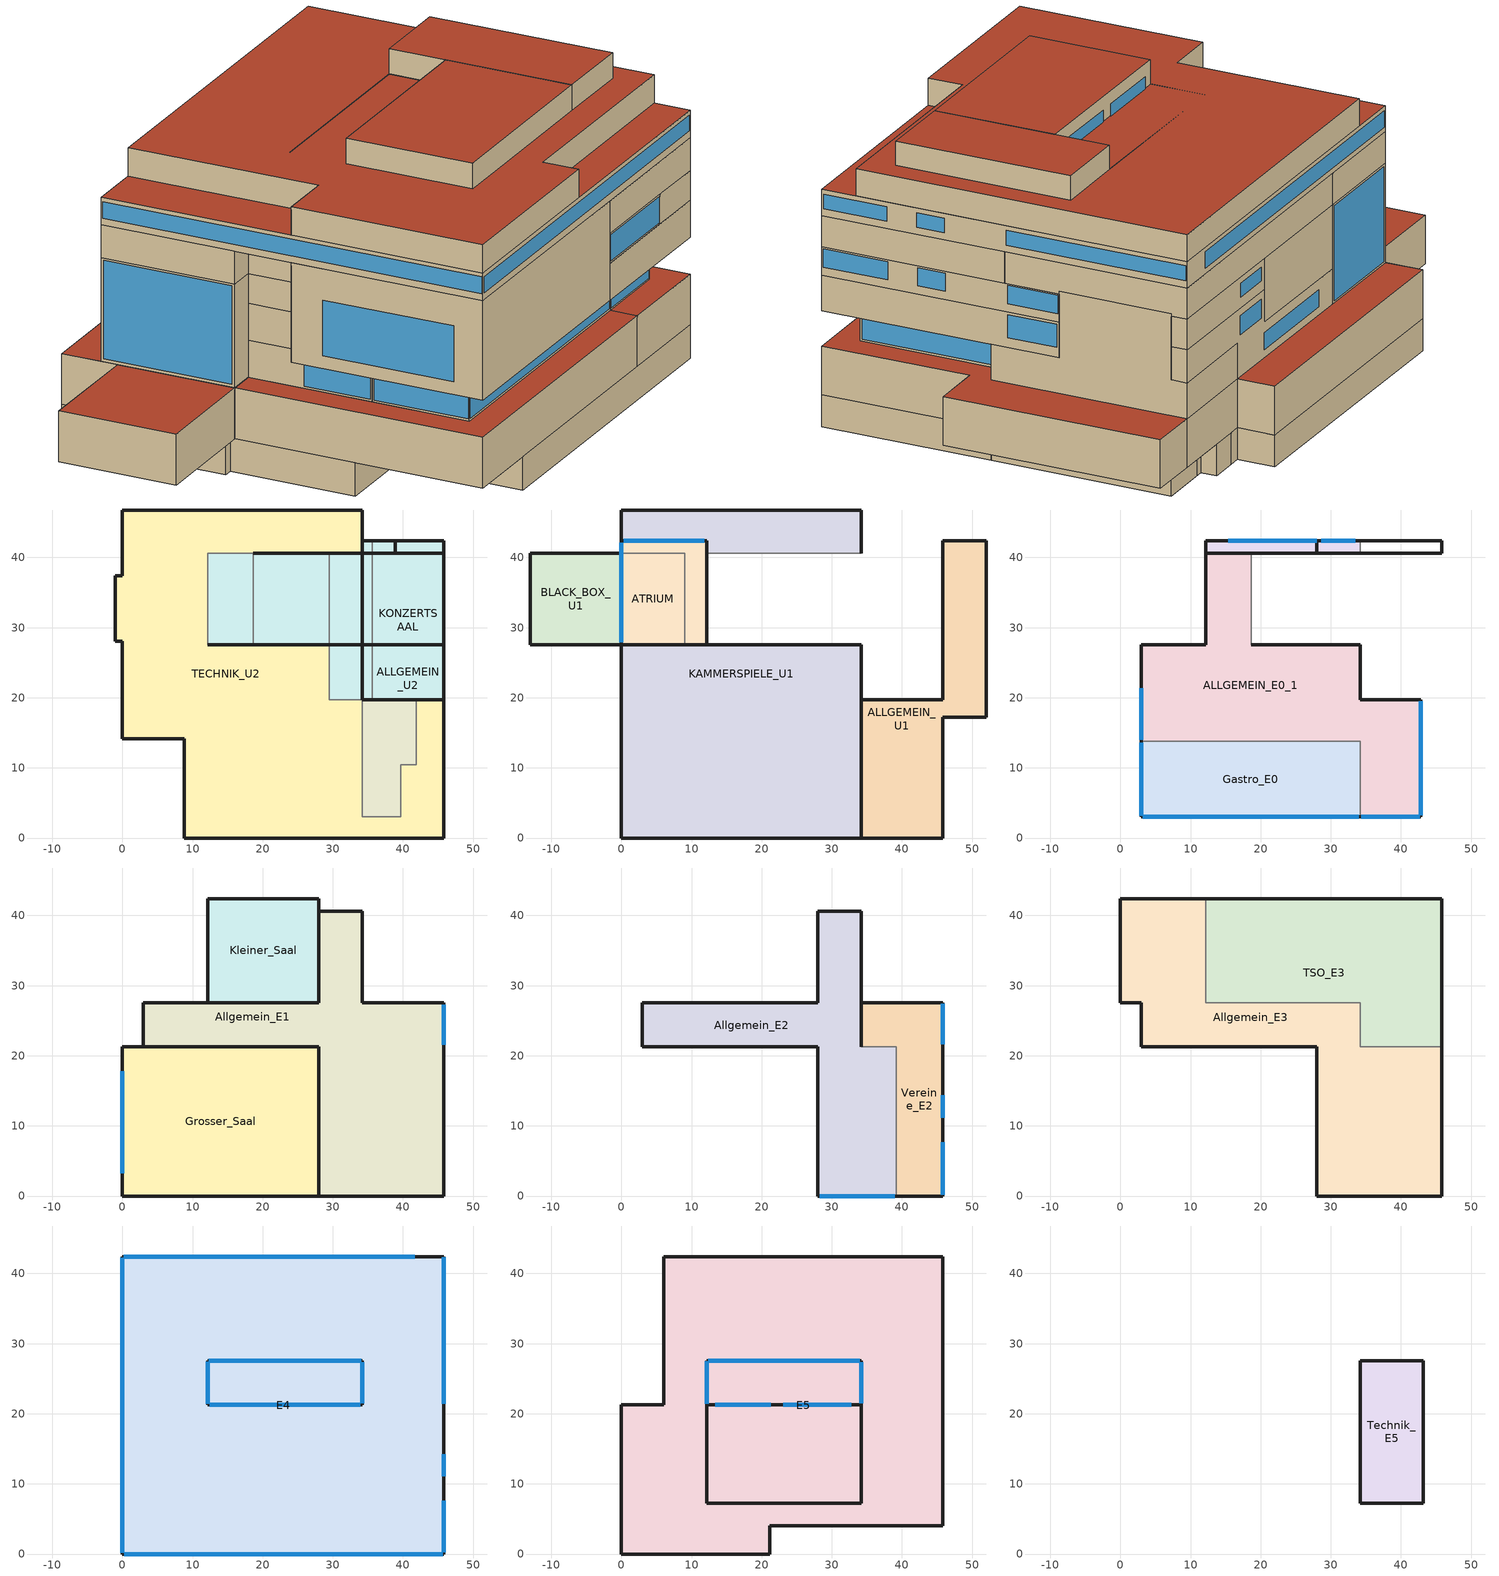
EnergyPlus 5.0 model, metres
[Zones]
TECHNIK_U2
 floor ground (GROUND_FLOOR): 34.17,46.77 34.17,40.57 29.51,40.57 29.51,19.71 34.17,19.71 34.17,3.06 39.71,3.06 39.71,10.41 41.91,10.41 41.91,19.71 45.82,19.71 45.82,0 8.8,0 8.8,14.18 0,14.18 0,28.05 -1,28.05 -1,37.37 0,37.37 0,46.77 z0
 wall outside (EXT_WALL): 34.17,40.57 34.17,46.77 0,46.77 0,37.37 -1,37.37 -1,28.05 0,28.05 0,14.18 8.8,14.18 8.8,0 45.82,0 45.82,19.71 z0:3.6
 wall to ALLGEMEIN_U2 (ADJ_WALL): 45.82,19.71 41.91,19.71 41.91,10.41 39.71,10.41 39.71,3.06 34.17,3.06 34.17,19.71 z0:3.6
 wall to KONZERTSAAL (ADJ_WALL): 34.17,19.71 29.51,19.71 29.51,40.57 34.17,40.57 z0:3.6
 ceiling to KAMMERSPIELE_U1 (ADJ_CEILING): 0,46.77 0,14.18 8.8,14.18 8.8,0 45.82,0 45.82,19.71 41.91,19.71 41.91,10.41 39.71,10.41 39.71,3.06 34.17,3.06 34.17,19.71 29.51,19.71 29.51,40.57 34.17,40.57 34.17,46.77 z3.6
 ceiling to BLACK_BOX_U1 (ADJ_CEILING): -1,37.37 -1,28.05 0,28.05 0,37.37 z3.6
KONZERTSAAL
 floor ground (GROUND_FLOOR): 29.51,40.57 29.51,27.57 12.17,27.57 12.17,40.57 z3.6; 45.82,42.42 45.82,19.71 35.62,19.71 35.62,42.42 z3.6; 35.62,42.42 35.62,19.71 29.51,19.71 29.51,40.57 34.17,40.57 34.17,42.42 z0
 wall outside (EXT_WALL): 34.17,27.57 34.17,19.71 45.82,19.71 z3.6:13.1; 45.82,40.57 34.17,40.57 34.17,27.57 45.82,27.57 z13.1:20.29; 45.82,42.42 34.17,42.42 / 34.17,40.57 18.67,40.57 z9.1:13.1; 35.62,42.42 34.17,42.42 34.17,40.57 z0:3.6; 45.82,42.42 34.17,42.42 34.17,40.57 z3.6:9.1; 45.82,19.71,13.1 45.82,19.71,3.6 45.82,42.42,3.6 45.82,42.42,13.1 45.82,40.57,13.1 45.82,40.57,20.6 45.82,27.57,20.6 45.82,27.57,13.1; 12.17,27.57,9.1 12.17,27.57,3.6 34.17,27.57,3.6 34.17,27.57,13.1 18.67,27.57,13.1 18.67,27.57,9.1
 wall to ALLGEMEIN_U2 (ADJ_WALL): 34.17,19.71 35.62,19.71 35.62,42.42 z0:3.6
 wall to TECHNIK_U2 (ADJ_WALL): 34.17,40.57 29.51,40.57 29.51,19.71 34.17,19.71 z0:3.6
 wall to KAMMERSPIELE_U1 (ADJ_WALL): 34.17,40.57 12.17,40.57 12.17,27.57 z3.6:9.1
 wall to ALLGEMEIN_E0_2 (ADJ_WALL): 34.17,42.42 34.17,40.57 z9.1:13.1
 wall to ALLGEMEIN_E0_1 (ADJ_WALL): 18.67,40.57 18.67,27.57 z9.1:13.1
 roof outside (EXT_ROOF): 12.17,40.57 12.17,27.57 18.67,27.57 18.67,40.57 z9.1; 34.17,42.42 34.17,40.57 45.82,40.57 45.82,42.42 z13.1; 34.17,40.57 34.17,27.57 45.82,27.57 45.82,40.57 z20.29; 18.67,40.57 18.67,27.57 34.17,27.57 34.17,19.71 45.82,19.71 45.82,27.57 34.17,27.57 34.17,40.57 z13.1; 29.51,27.57 29.51,19.71 34.17,19.71 34.17,27.57 z3.6
ALLGEMEIN_U2
 floor ground (GROUND_FLOOR): 45.82,40.57 45.82,19.71 41.91,19.71 41.91,10.41 39.71,10.41 39.71,3.06 34.17,3.06 34.17,19.71 35.62,19.71 35.62,42.42 38.93,42.42 38.93,40.57 z0
 wall outside (EXT_WALL): 45.82,19.71 45.82,40.57 39.93,40.57 38.93,40.57 38.93,42.42 35.62,42.42 z0:3.6
 wall to KONZERTSAAL (ADJ_WALL): 35.62,42.42 35.62,19.71 34.17,19.71 z0:3.6
 wall to TECHNIK_U2 (ADJ_WALL): 34.17,19.71 34.17,3.06 39.71,3.06 39.71,10.41 41.91,10.41 41.91,19.71 45.82,19.71 z0:3.6
 roof outside (EXT_ROOF): 35.62,42.42 35.62,19.71 34.17,19.71 34.17,3.06 39.71,3.06 39.71,10.41 41.91,10.41 41.91,19.71 45.82,19.71 45.82,40.57 38.93,40.57 38.93,42.42 z3.6
ALLGEMEIN_U1
 floor ground (GROUND_FLOOR): 52.02,42.42 52.02,17.21 45.82,17.21 45.82,0 34.17,0 34.17,19.71 45.82,19.71 45.82,42.42 z3.6
 wall outside (EXT_WALL): 34.17,0 45.82,0 45.82,17.21 52.02,17.21 52.02,42.42 45.82,42.42 z3.6:9.1; 34.17,19.71 34.17,0 z3.6:6.36; 34.17,19.71 34.17,0 / 34.17,19.71 45.82,19.71 / 45.82,42.42 45.82,19.71 z6.36:9.1
 wall to KONZERTSAAL (ADJ_WALL): 45.82,42.42 45.82,19.71 / 34.17,19.71 45.82,19.71 z3.6:6.36
 wall ground (EXT_WALL): 52.02,42.42 45.82,42.42 z3.6:9.1
 ceiling to ALLGEMEIN_E0_1 (ADJ_CEILING): 34.17,19.71 34.17,3 42.82,3 42.82,19.71 z9.1
 roof outside (EXT_ROOF): 45.82,42.42 45.82,19.71 42.82,19.71 42.82,3 34.17,3 34.17,0 45.82,0 45.82,17.21 52.02,17.21 52.02,42.42 z9.1
KAMMERSPIELE_U1
 floor ground (GROUND_FLOOR): 34.17,46.77 34.17,40.57 12.17,40.57 12.17,27.57 34.17,27.57 34.17,0 8.8,0 8.8,14.18 0,14.18 0,27.57 9,27.57 9,40.57 0,40.57 0,46.77 z3.6; 8.8,14.18 8.8,0 0,0 0,14.18 z3.6
 wall outside (EXT_WALL): 34.17,40.57 34.17,46.77 0,46.77 0,40.57 / 0,27.57 0,0 34.17,0 34.17,27.57 12.17,27.57 z3.6:9.1
 wall to ATRIUM (ADJ_WALL): 0,40.57 9,40.57 9,27.57 0,27.57 z3.6:9.1
 wall to KONZERTSAAL (ADJ_WALL): 12.17,27.57 12.17,40.57 34.17,40.57 z3.6:9.1
 ceiling to ALLGEMEIN_E0_1 (ADJ_CEILING): 9,40.57 9,27.57 2.98,27.57 2.98,3 34.17,3 34.17,27.57 12.17,27.57 12.17,40.57 z9.1
 ceiling to ALLGEMEIN_E0_2 (ADJ_CEILING): 0,42.42 0,40.57 34.17,40.57 34.17,42.42 z9.1
 roof outside (EXT_ROOF): 0,27.57 0,0 34.17,0 34.17,3 2.98,3 2.98,27.57 z9.1; 0,46.77 0,42.42 34.17,42.42 34.17,46.77 z9.1
ATRIUM
 floor outside (EXT_ROOF): 12.17,42.42 12.17,27.57 9,27.57 9,40.57 0,40.57 0,42.42 z9.1
 floor ground (GROUND_FLOOR): 9,40.57 9,27.57 0,27.57 0,40.57 z3.6
 wall outside (EXT_WALL): 12.17,27.57 12.17,42.42 0,42.42 0,27.57 12.17,27.57 z9.1:20.29
 wall to KAMMERSPIELE_U1 (ADJ_WALL): 0,27.57 9,27.57 9,40.57 / 0,40.57 9,40.57 z3.6:9.1
 wall to BLACK_BOX_U1 (ADJ_WALL): 0,40.57 0,27.57 z3.6:9.1
 window (EXT_WINDOW1): 0,42.13 0,27.88 z9.45:20.07; 11.8,42.42 0.34,42.42 z9.34:20.02
 roof outside (EXT_ROOF): 0,42.42 0,27.57 12.17,27.57 12.17,42.42 z20.29
BLACK_BOX_U1
 floor to TECHNIK_U2 (ADJ_CEILING): 0,37.37 0,28.05 -1,28.05 -1,37.37 z3.6
 floor ground (GROUND_FLOOR): 0,40.57 0,27.57 -13,27.57 -13,40.57 z3.6
 wall outside (EXT_WALL): -13,27.57 0,27.57 / 0,40.57 -13,40.57 z3.6:9.1
 wall ground (EXT_WALL): -13,40.57 -13,27.57 z3.6:9.1
 wall to ATRIUM (ADJ_WALL): 0,27.57 0,40.57 z3.6:9.1
 roof outside (EXT_ROOF): -13,40.57 -13,27.57 0,27.57 0,40.57 z9.1
Gastro_E0
 floor ground (GROUND_FLOOR): 34.17,13.79 34.17,3 2.98,3 2.98,13.79 z9.1
 wall outside (EXT_WALL): 2.98,13.79 2.98,3 34.17,3 z9.1:13.1
 wall to ALLGEMEIN_E0_1 (ADJ_WALL): 34.17,3 34.17,13.79 2.98,13.79 z9.1:13.1
 window (EXT_WINDOW1): 3.2,3 33.97,3 z9.33:12.92; 2.98,13.55 2.98,3.15 z9.32:12.84
 roof outside (EXT_ROOF): 2.98,13.79 2.98,3 34.17,3 34.17,13.79 z13.1
ALLGEMEIN_E0_1
 wall outside (EXT_WALL): 34.17,3 42.82,3 42.82,19.71 34.17,19.71 34.17,27.57 18.67,27.57 / 18.67,40.57 12.17,40.57 12.17,27.57 3,27.57 2.98,27.57 2.98,13.79 z9.1:13.1
 wall to Gastro_E0 (ADJ_WALL): 2.98,13.79 34.17,13.79 34.17,3 z9.1:13.1
 wall to KONZERTSAAL (ADJ_WALL): 18.67,27.57 18.67,40.57 z9.1:13.1
 window (EXT_WINDOW1): 2.98,21.36 2.98,14 z9.35:12.84; 34.36,3 42.65,3 z9.31:12.87; 42.82,3.23 42.82,19.49 z9.35:12.74
 roof outside (EXT_ROOF): 12.17,40.57 12.17,27.57 18.67,27.57 18.67,40.57 z9.1; 12.17,40.57 12.17,27.57 2.98,27.57 2.98,13.79 34.17,13.79 34.17,3 42.82,3 42.82,19.71 34.17,19.71 34.17,27.57 18.67,27.57 18.67,40.57 z13.1; 3,27.57 2.98,13.79 34.17,13.79 34.17,3 42.82,3 42.82,19.71 34.17,19.71 34.17,27.57 z9.1; 2.98,27.57 2.98,13.79 3,27.57 z9.1
ALLGEMEIN_E0_2
 floor ground (GROUND_FLOOR): 34.17,42.42 34.17,40.57 12.17,40.57 12.17,42.42 z9.1
 wall outside (EXT_WALL): 45.82,40.57 45.82,42.42 z13.1:16.85; 28,42.42 28,40.57 z13.1:20.29; 45.82,40.57 45.82,42.42 28,42.42 z16.85:20.29; 12.17,42.42 12.17,40.57 z9.1:13.1; 28,40.57,20.29 28,40.57,16.85 34.17,40.57,16.85 34.17,40.57,13.1 45.82,40.57,13.1 45.82,40.57,20.29; 45.82,42.42,16.85 45.82,42.42,13.1 34.17,42.42,13.1 34.17,42.42,9.1 12.17,42.42,9.1 12.17,42.42,13.1 28,42.42,13.1 28,42.42,16.85; 12.17,40.57,13.1 12.17,40.57,9.1 34.17,40.57,9.1 34.17,40.57,16.85 28,40.57,16.85 28,40.57,13.1
 wall to KONZERTSAAL (ADJ_WALL): 34.17,40.57 34.17,42.42 z9.1:13.1
 window (EXT_WINDOW1): 28.02,42.42 15.38,42.42 z10.01:11.95; 33.47,42.42 28.64,42.42 z13.8:15.99; 33.4,42.42 28.68,42.42 z18.05:19.61
 roof outside (EXT_ROOF): 12.17,42.42 12.17,40.57 28,40.57 28,42.42 z13.1; 34.17,42.42 34.17,40.57 45.82,40.57 45.82,42.42 z13.1; 28,42.42 28,40.57 45.82,40.57 45.82,42.42 z20.29
Grosser_Saal
 floor ground (GROUND_FLOOR): 28,21.27 28,0 0,0 0,21.27 z13.1
 wall outside (EXT_WALL): 0,0 28,0 28,21.27 0,21.27 0,0 z13.1:23.84
 window (EXT_WINDOW1): 0,17.79 0,3.28 z14.45:20.48
 roof outside (EXT_ROOF): 0,21.27 0,0 28,0 28,21.27 z23.84
Kleiner_Saal
 wall outside (EXT_WALL): 28,27.57 28,42.42 12.17,42.42 12.17,27.57 28,27.57 z13.1:20.29
 roof outside (EXT_ROOF): 12.17,42.42 12.17,27.57 28,27.57 28,42.42 z13.1; 12.17,42.42 12.17,27.57 28,27.57 28,42.42 z20.29
Allgemein_E1
 floor outside (EXT_ROOF): 45.82,19.71 45.82,0 28,0 28,3 42.82,3 42.82,19.71 z13.1
 floor to ALLGEMEIN_E0_1 (ADJ_CEILING): 34.17,40.57 34.17,19.71 42.82,19.71 42.82,3 28,3 28,21.27 2.98,21.27 2.98,27.57 28,27.57 28,40.57 z13.1
 floor to KONZERTSAAL (ADJ_CEILING): 45.82,27.57 45.82,19.71 34.17,19.71 34.17,27.57 z13.1
 wall outside (EXT_WALL): 28,0 45.82,0 45.82,27.57 34.17,27.57 34.17,40.57 28,40.57 28,27.57 2.98,27.57 2.98,21.27 28,21.27 / 28,0 28,21.27 z13.1:17.09
 window (EXT_WINDOW1): 45.82,21.6 45.82,27.3 z14.22:16.82
 roof outside (EXT_ROOF): 2.98,27.57 2.98,21.27 28,21.27 28,0 45.82,0 45.82,27.57 34.17,27.57 34.17,40.57 28,40.57 28,27.57 z17.09
Vereine_E2
 wall outside (EXT_WALL): 39.17,0 45.82,0 45.82,27.57 34.17,27.57 34.17,21.27 z17.09:20.29
 wall to Allgemein_E2 (ADJ_WALL): 34.17,21.27 39.17,21.27 39.17,0 z17.09:20.29
 window (EXT_WINDOW1): 45.82,21.61 45.82,27.39 / 45.82,11.14 45.82,14.36 / 45.82,0.18 45.82,7.67 z18.06:20.12
 roof outside (EXT_ROOF): 34.17,27.57 34.17,21.27 39.17,21.27 39.17,0 45.82,0 45.82,27.57 z17.09; 34.17,27.57 34.17,21.27 39.17,21.27 39.17,0 45.82,0 45.82,27.57 z20.29
Allgemein_E2
 wall outside (EXT_WALL): 34.17,21.27 34.17,40.57 28,40.57 28,27.57 2.98,27.57 2.98,21.27 28,21.27 28,0 39.17,0 z17.09:20.29
 wall to Vereine_E2 (ADJ_WALL): 39.17,0 39.17,21.27 34.17,21.27 z17.09:20.29
 window (EXT_WINDOW1): 28.3,0 38.97,0 z17.27:20.11
 roof outside (EXT_ROOF): 2.98,27.57 2.98,21.27 28,21.27 28,0 39.17,0 39.17,21.27 34.17,21.27 34.17,40.57 28,40.57 28,27.57 z17.09; 2.98,27.57 2.98,21.27 28,21.27 28,0 39.17,0 39.17,21.27 34.17,21.27 34.17,40.57 28,40.57 28,27.57 z20.29
Allgemein_E3
 floor ground (GROUND_FLOOR): 34.17,27.57 34.17,21.27 45.82,21.27 45.82,0 28,0 28,21.27 2.98,21.27 2.98,27.57 0,27.57 0,42.42 12.17,42.42 12.17,27.57 z20.29
 wall outside (EXT_WALL): 12.17,42.42 0,42.42 0,27.57 2.98,27.57 2.98,21.27 28,21.27 28,0 45.82,0 45.82,21.27 z20.29:23.84
 wall to TSO_E3 (ADJ_WALL): 45.82,21.27 34.17,21.27 34.17,27.57 12.17,27.57 12.17,42.42 z20.29:23.84
 roof outside (EXT_WINDOW2): 12.24,27.57 12.24,21.27 34.17,21.27 34.17,27.57 z23.84
 roof outside (EXT_ROOF): 0,42.42 0,27.57 2.98,27.57 2.98,21.27 12.24,21.27 12.24,27.57 12.17,27.57 12.17,42.42 z23.84; 28,21.27 28,0 45.82,0 45.82,21.27 z23.84
TSO_E3
 wall outside (EXT_WALL): 45.82,21.27 45.82,42.42 12.17,42.42 z20.29:23.84
 wall to Allgemein_E3 (ADJ_WALL): 12.17,42.42 12.17,27.57 34.17,27.57 34.17,21.27 45.82,21.27 z20.29:23.84
 roof outside (EXT_ROOF): 12.17,42.42 12.17,27.57 34.17,27.57 34.17,21.27 45.82,21.27 45.82,42.42 z20.29; 12.17,42.42 12.17,27.57 34.17,27.57 34.17,21.27 45.82,21.27 45.82,42.42 z23.84
E4
 floor ground (GROUND_FLOOR): 45.82,42.42 45.82,0 0,0 0,42.42 z23.84
 wall outside (EXT_WALL): 12.17,27.57 34.17,27.57 34.17,21.27 12.17,21.27 12.17,27.57 / 45.82,42.42 0,42.42 0,0 45.82,0 45.82,42.42 z23.84:26.82
 window (EXT_WINDOW1): 34.17,27.32 34.17,21.47 z24.09:26.56; 33.89,21.27 12.43,21.27 z24.07:26.46; 12.17,21.42 12.17,27.44 z24.06:26.51; 12.33,27.57 34.07,27.57 z23.98:26.47; 0,42.24 0,0.16 z24.59:26.37; 0.24,0 45.67,0 z24.63:26.32; 41.65,42.42 0.22,42.42 z24.49:26.35; 45.82,0.26 45.82,7.57 / 45.82,11.07 45.82,14.25 / 45.82,21.45 45.82,42.28 z24.64:26.3
 roof outside (EXT_ROOF): 0,42.42 0,0 45.82,0 45.82,42.42 z26.82
E5
 wall outside (EXT_WALL): 12.17,21.27 12.17,27.57 34.17,27.57 34.17,21.27 / 45.82,42.42 6,42.42 6,21.27 0,21.27 0,0 21.17,0 21.17,4 45.82,4 45.82,42.42 z26.82:29.88; 12.17,21.27 12.17,7.27 34.17,7.27 34.17,21.27 z29.88:32.62; 34.17,21.27 12.17,21.27 z26.82:32.62
 window (EXT_WINDOW1): 12.17,21.45 12.17,27.45 z26.94:29.69; 12.37,27.57 33.95,27.57 z27.04:29.67; 34.17,27.34 34.17,21.46 z26.96:29.59; 32.75,21.27 23.11,21.27 / 21.33,21.27 13.38,21.27 z27.22:31.12
 roof outside (EXT_ROOF): 6,42.42 6,21.27 0,21.27 0,0 21.17,0 21.17,4 45.82,4 45.82,42.42 z26.82; 6,42.42 6,21.27 0,21.27 0,0 21.17,0 21.17,4 45.82,4 45.82,42.42 z29.88; 12.17,21.27 12.17,7.27 34.17,7.27 34.17,21.27 z32.62
Technik_E5
 wall outside (EXT_WALL): 34.17,7.27 43.17,7.27 43.17,27.57 34.17,27.57 34.17,7.27 z29.88:32.62
 roof outside (EXT_ROOF): 34.17,27.57 34.17,7.27 43.17,7.27 43.17,27.57 z29.88; 34.17,27.57 34.17,7.27 43.17,7.27 43.17,27.57 z32.62
[Building]
TRNSYS17: North Axis {deg}=0; Terrain=City; Loads Convergence Tolerance Value=0; Temperature Convergence Tolerance Value {deltaC}=0; Solar Distribution=FullInteriorAndExterior; Maximum Number of Warmup Days=0
[Site:Location]
not used: Latitude {deg}=0; Longitude {deg}=0; Time Zone {hr}=0; Elevation {m}=0
[Construction]
EXT_WALL; EXT_ROOF; GROUND_FLOOR; ADJ_WALL; ADJ_CEILING; EXT_WINDOW1; EXT_WINDOW2: 
[WindowProperty:ShadingControl]
ESHADE=0; ESHADE=INPUT 1*MAX_ESHADE : SHADECNTRL=ESHADE_INTERNAL; ISHADE=INPUT 1*MAX_ISHADE : SHADECNTRL=ISHADE_INTERNAL
[SurfaceProperty:OtherSideCoefficients]
BOUNDARY=15; BOUNDARY=20; BOUNDARY=IDENTICAL; BOUNDARY=INPUT 1*TBOUNDARY; BOUNDARY=INPUT 1*TGROUND
[Zone] Multiplier=1
TECHNIK_U2; KONZERTSAAL; ALLGEMEIN_U2; ALLGEMEIN_U1; KAMMERSPIELE_U1; ATRIUM; BLACK_BOX_U1; Gastro_E0; ALLGEMEIN_E0_1; ALLGEMEIN_E0_2; Grosser_Saal; Kleiner_Saal; Allgemein_E1; Vereine_E2; Allgemein_E2; Allgemein_E3; TSO_E3; E4; E5; Technik_E5
